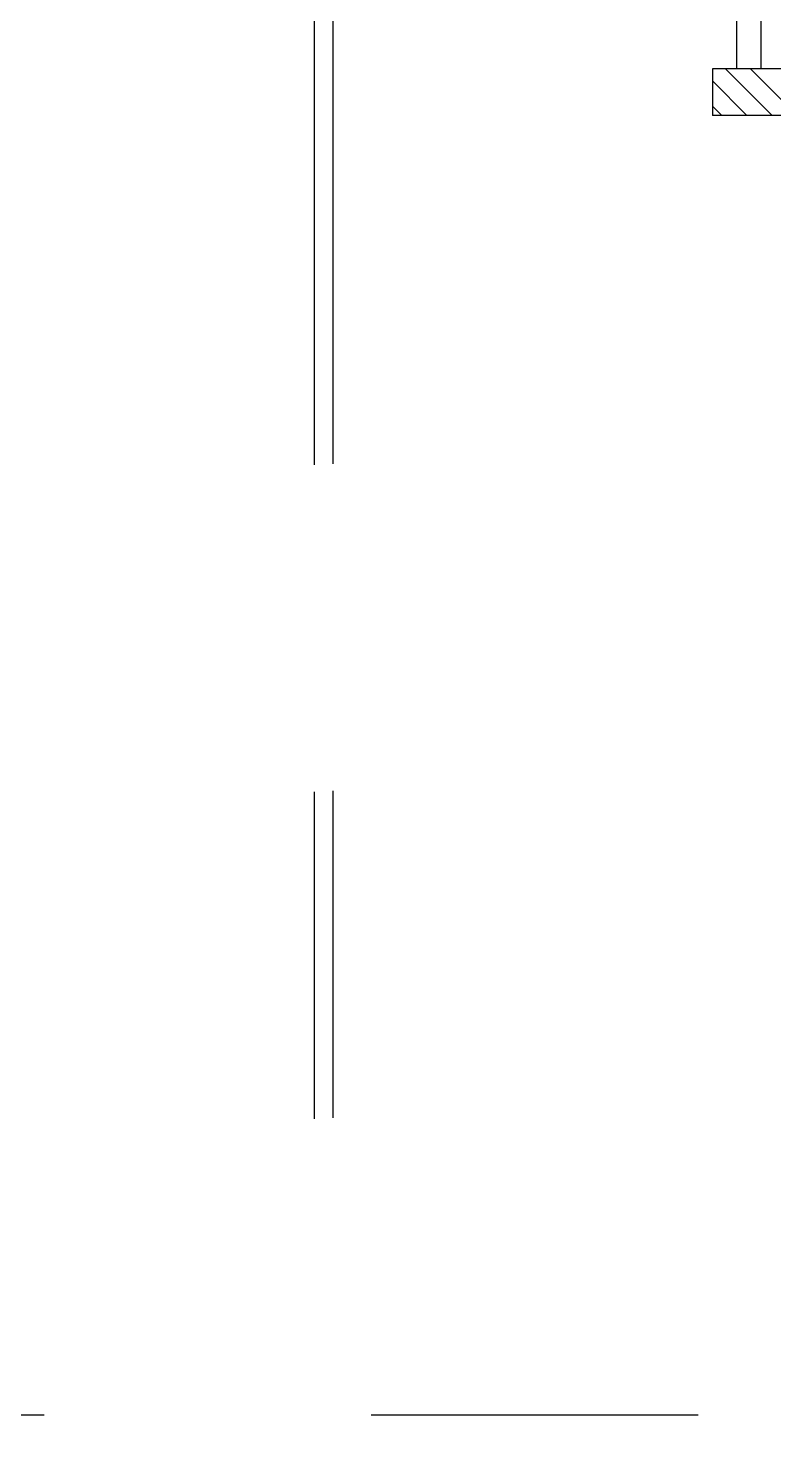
# Model space of a CAD drawing. Header units: millimetres. Extents: x 0 to 29400, y -802 to 20790.
# Drawn here: x 9979 to 10378, y 12697 to 13450 of the extents above; entities that cross this region are included whole.
import ezdxf

# ---------------------------------------------------------------- set-up
doc = ezdxf.new("R2010")
doc.units = ezdxf.units.MM
doc.header["$LTSCALE"] = 700
doc.linetypes.add('K', pattern=[2.5, 1.25, -0.25, 0.25, -0.25, 0.25, -0.25])
for name, color, linetype in [('02', 1, 'Continuous'), ('07', 6, 'K'), ('11', 3, 'Continuous')]:
    doc.layers.add(name, color=color, linetype=linetype)

# ---------------------------------------------------------------- blocks, each defined once
blk = doc.blocks.new('werwerwer')
at = {"layer": '07', "color": 6, "linetype": 'K'}
for p, q in [((10668.47, 11648.37), (10668.47, 7203.37)), ((10678.47, 11648.88), (10678.47, 10238.88)), ((7548.89, 10264.87), (12743.59, 10264.87))]:
    blk.add_line(p, q, dxfattribs=at)
blk = doc.blocks.new('w34')
at = {"layer": '07', "color": 6, "linetype": 'K', "ltscale": 0.6}
for p, q in [((8669.2, 35960.27), (8669.2, 35665.27)), ((8682.2, 35960.27), (8682.2, 35665.27)), ((8862.68, 35665.27), (8656.2, 35665.27)), ((8656.2, 35665.27), (8656.2, 35640.27)), ((8862.68, 35640.27), (8656.2, 35640.27))]:
    blk.add_line(p, q, dxfattribs=at)
at = {"layer": '07', "color": 6, "linetype": 'K'}
for p, q in [((8688.15, 35640.27), (8663.15, 35665.27)), ((8701.62, 35640.27), (8676.62, 35665.27)), ((8674.68, 35640.27), (8656.2, 35658.75)), ((8661.21, 35640.27), (8656.2, 35645.28))]:
    blk.add_line(p, q, dxfattribs=at)

msp = doc.modelspace()

# ---------------------------------------------------------------- block references
at = {"layer": '02', "ltscale": 1.166667}
msp.add_blockref('w34', (1688.83, -22236.93), dxfattribs=at)
at = {"layer": '11', "color": 3, "linetype": 'Continuous', "ltscale": 1.166667}
msp.add_blockref('werwerwer', (-536.53, 2443.08), dxfattribs=at)

doc.saveas('drawing.dxf')
